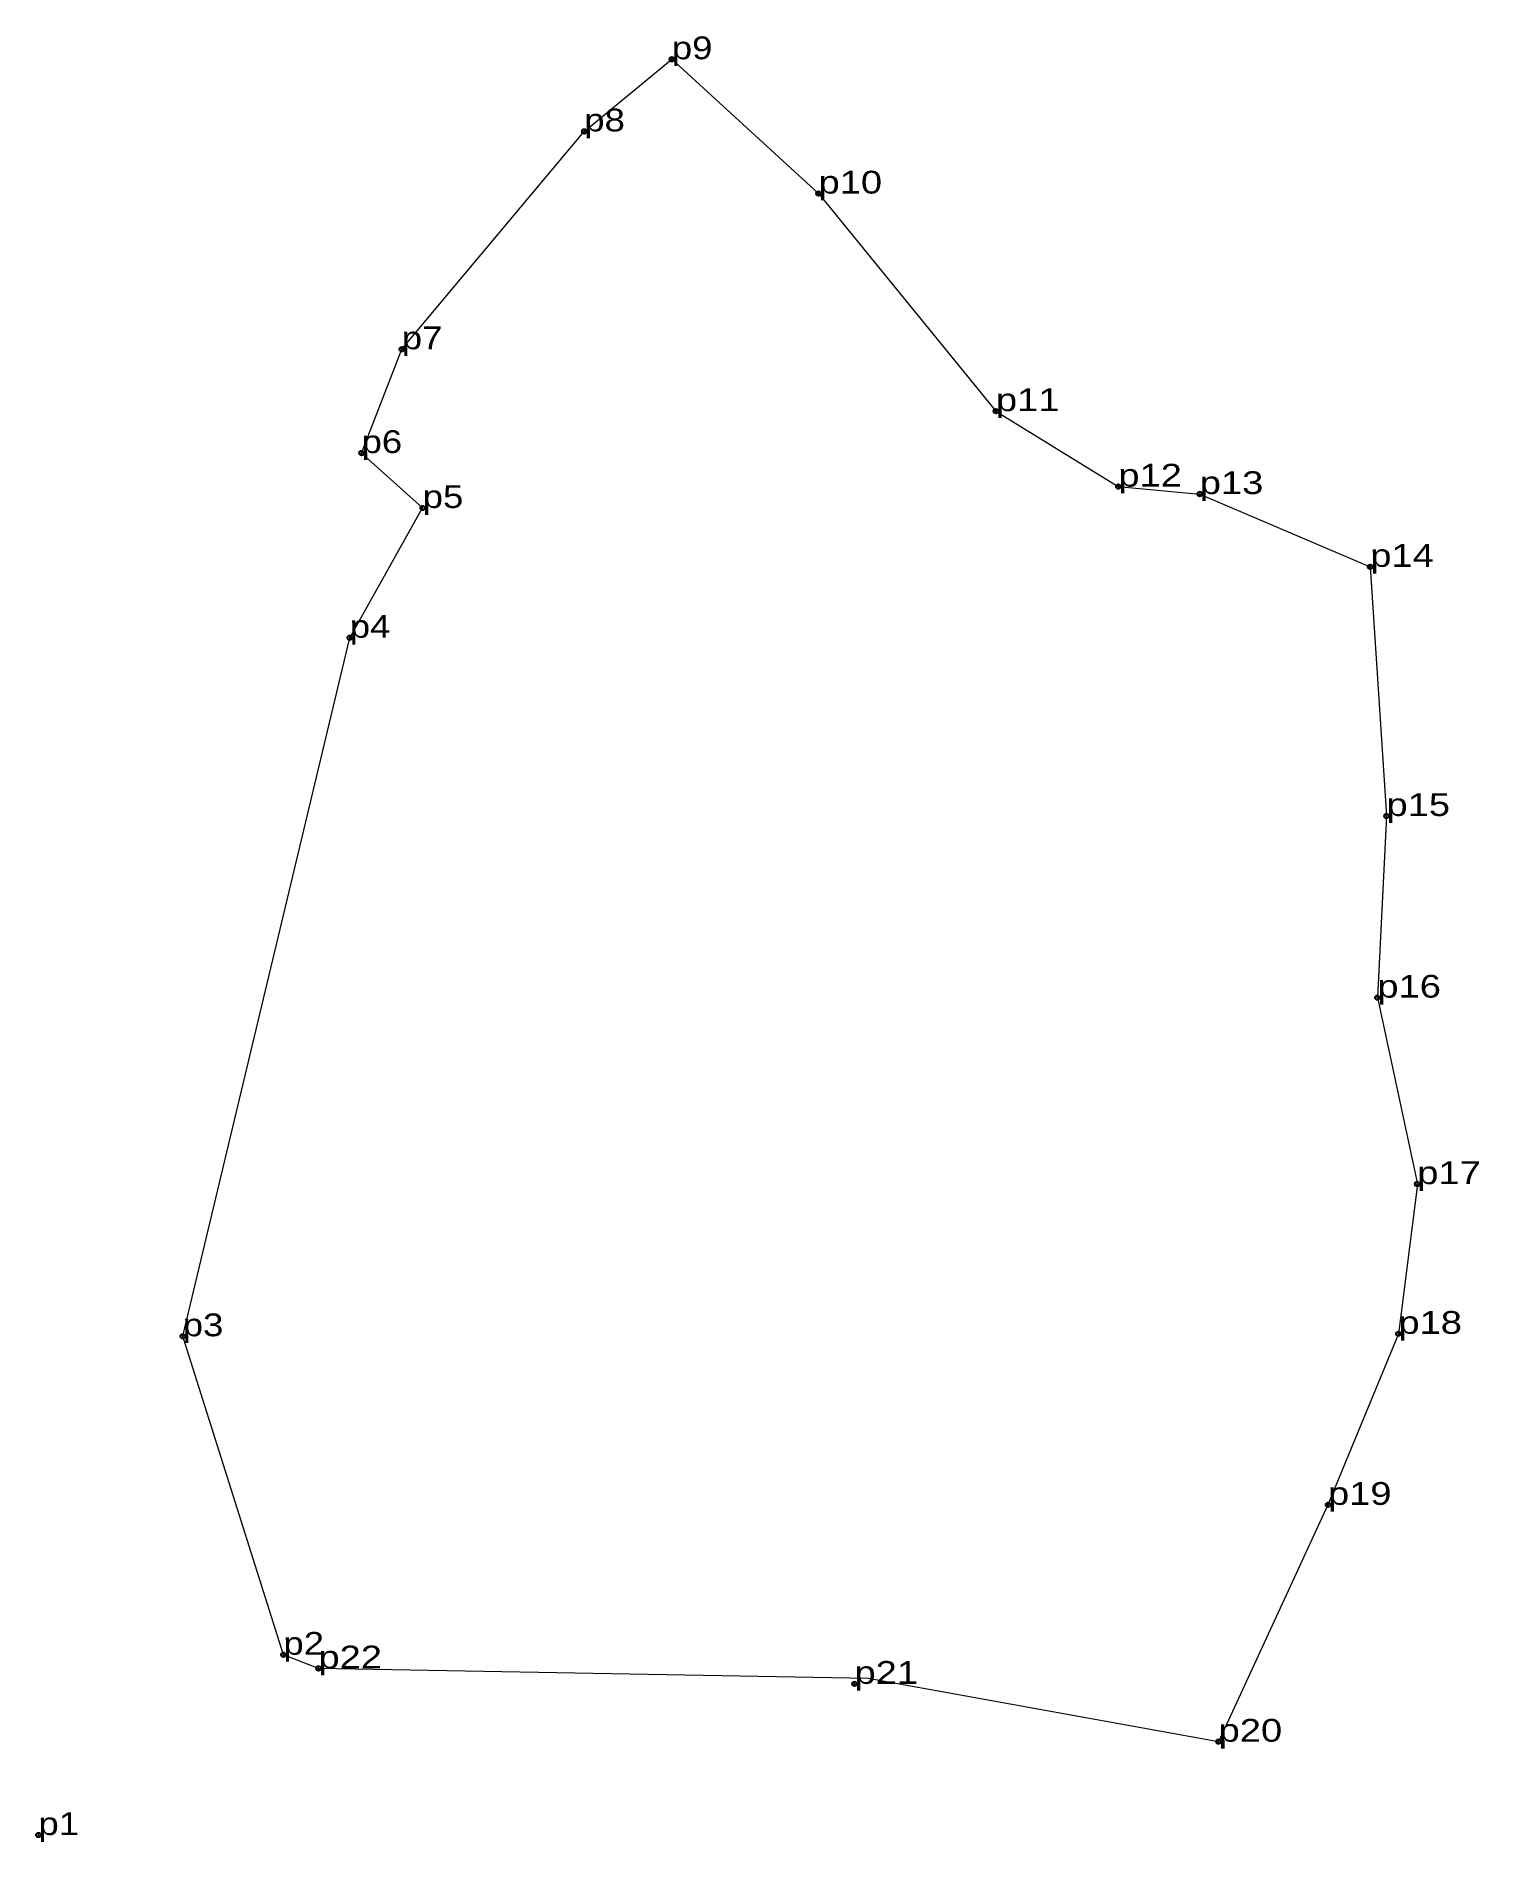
# Model space of a CAD drawing. Header units: metres. Extents: x 549902 to 550614, y 1823904 to 1824128.
# Drawn here: x 550500.4 to 550614.3, y 1823985.5 to 1824128.1 of the extents above.
import ezdxf

# ---------------------------------------------------------------- set-up
doc = ezdxf.new("R2010")
doc.units = ezdxf.units.M
doc.header["$LTSCALE"] = 0.72
doc.header["$PDMODE"] = 32
doc.header["$PDSIZE"] = 0.36
doc.layers.add('12', color=7, linetype='Continuous')
doc.layers.add('7', color=7, linetype='Continuous')
doc.layers.add('36', color=7, linetype='Continuous', lineweight=13)

msp = doc.modelspace()

# ---------------------------------------------------------------- linework, layer by layer
at = {"layer": '36'}
msp.add_lwpolyline([(550519.9, 1824000.24), (550511.95, 1824025.4), (550525.14, 1824080.58), (550530.9, 1824090.83), (550526.07, 1824095.17), (550529.25, 1824103.37), (550543.66, 1824120.58), (550550.58, 1824126.28), (550562.17, 1824115.67), (550576.18, 1824098.48), (550585.85, 1824092.52), (550592.28, 1824091.93), (550605.75, 1824086.18), (550607.03, 1824066.5), (550606.31, 1824052.15), (550609.47, 1824037.41), (550607.97, 1824025.59), (550602.41, 1824012.08), (550593.77, 1823993.37), (550566.1, 1823998.37), (550522.67, 1823999.16)], close=True, dxfattribs=at)
at = {"layer": '7'}
for p in [(550550.58, 1824126.28), (550543.66, 1824120.58), (550562.17, 1824115.67), (550529.25, 1824103.37), (550576.18, 1824098.48), (550526.07, 1824095.17), (550585.85, 1824092.52), (550592.28, 1824091.93), (550530.9, 1824090.83), (550605.75, 1824086.18), (550525.14, 1824080.58), (550607.03, 1824066.5), (550606.31, 1824052.15), (550609.46, 1824037.42), (550511.95, 1824025.4), (550607.97, 1824025.59), (550602.41, 1824012.08), (550519.9, 1824000.24), (550522.67, 1823999.16), (550565.01, 1823997.94), (550593.77, 1823993.37), (550500.55, 1823986)]:
    msp.add_point(p, dxfattribs=at)

# ---------------------------------------------------------------- texts
at = {"layer": '12'}
for s, width, p in [('p9', 1.2, (550550.58, 1824126.28)), ('p8', 1.2, (550543.66, 1824120.58)), ('p10', 1.25, (550562.17, 1824115.67)), ('p7', 1.2, (550529.25, 1824103.37)), ('p11', 1.25, (550576.18, 1824098.48)), ('p6', 1.2, (550526.07, 1824095.17)), ('p12', 1.25, (550585.85, 1824092.52)), ('p5', 1.2, (550530.9, 1824090.83)), ('p13', 1.25, (550592.28, 1824091.93)), ('p14', 1.25, (550605.75, 1824086.18)), ('p4', 1.2, (550525.14, 1824080.58)), ('p15', 1.25, (550607.03, 1824066.5)), ('p16', 1.25, (550606.31, 1824052.15)), ('p17', 1.25, (550609.46, 1824037.42)), ('p3', 1.2, (550511.95, 1824025.4)), ('p18', 1.25, (550607.97, 1824025.59)), ('p19', 1.25, (550602.41, 1824012.08)), ('p2', 1.2, (550519.9, 1824000.24)), ('p22', 1.25, (550522.67, 1823999.16)), ('p21', 1.25, (550565.01, 1823997.94)), ('p20', 1.25, (550593.77, 1823993.37)), ('p1', 1.2, (550500.55, 1823986))]:
    msp.add_text(s, height=1.8, dxfattribs=dict(at, width=width)).set_placement(p)

doc.saveas('drawing.dxf')
